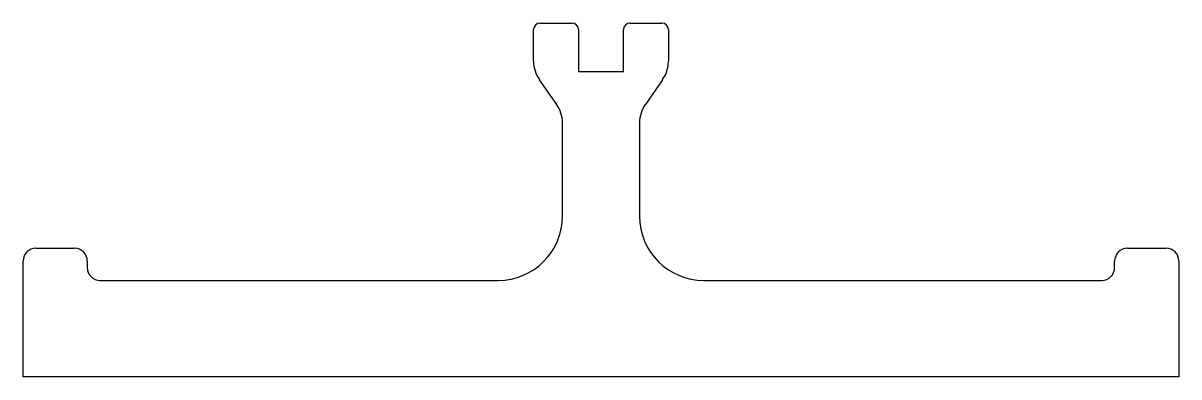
# Model space of a CAD drawing. Extents: x 1219 to 1399, y 1235 to 1290.
import ezdxf

# ---------------------------------------------------------------- set-up
doc = ezdxf.new("R2010")
doc.units = 0
doc.layers.get('0').update_dxf_attribs({"linetype": 'CONTINUOUS'})

msp = doc.modelspace()

# ---------------------------------------------------------------- linework, layer by layer
for p, q in [((1298.86, 1284.48), (1298.86, 1289.4)), ((1299.86, 1290.4), (1304.86, 1290.4)), ((1305.86, 1289.4), (1305.86, 1282.9)), ((1312.86, 1282.9), (1312.86, 1289.4)), ((1313.86, 1290.4), (1318.86, 1290.4)), ((1319.86, 1289.4), (1319.86, 1284.48)), ((1302.46, 1277.76), (1299.77, 1281.61)), ((1305.86, 1282.9), (1312.86, 1282.9)), ((1318.96, 1281.61), (1316.27, 1277.76)), ((1303.36, 1260.4), (1303.36, 1274.9)), ((1315.36, 1274.9), (1315.36, 1260.4)), ((1221.36, 1255.4), (1227.36, 1255.4)), ((1391.36, 1255.4), (1397.36, 1255.4)), ((1219.36, 1235.4), (1219.36, 1253.4)), ((1229.36, 1253.4), (1229.36, 1252.4)), ((1389.36, 1252.4), (1389.36, 1253.4)), ((1399.36, 1253.4), (1399.36, 1235.4)), ((1231.36, 1250.4), (1293.36, 1250.4)), ((1325.36, 1250.4), (1387.36, 1250.4)), ((1399.36, 1235.4), (1219.36, 1235.4))]:
    msp.add_line(p, q)
for centre, radius, start, end in [((1299.86, 1289.4), 1, 90, 180), ((1304.86, 1289.4), 1, 0, 90), ((1313.86, 1289.4), 1, 90, 180), ((1318.86, 1289.4), 1, 0, 90), ((1303.86, 1284.48), 5, 180, 215), ((1314.86, 1284.48), 5, 325, 360), ((1298.36, 1274.9), 5, 0, 35), ((1320.36, 1274.9), 5, 145, 180), ((1293.36, 1260.4), 10, 270, 0), ((1325.36, 1260.4), 10, 180, 270), ((1221.36, 1253.4), 2, 90, 180), ((1227.36, 1253.4), 2, 0, 90), ((1391.36, 1253.4), 2, 90, 180), ((1397.36, 1253.4), 2, 0, 90), ((1231.36, 1252.4), 2, 180, 270), ((1387.36, 1252.4), 2, 270, 0)]:
    msp.add_arc(centre, radius, start, end)

doc.saveas('drawing.dxf')
